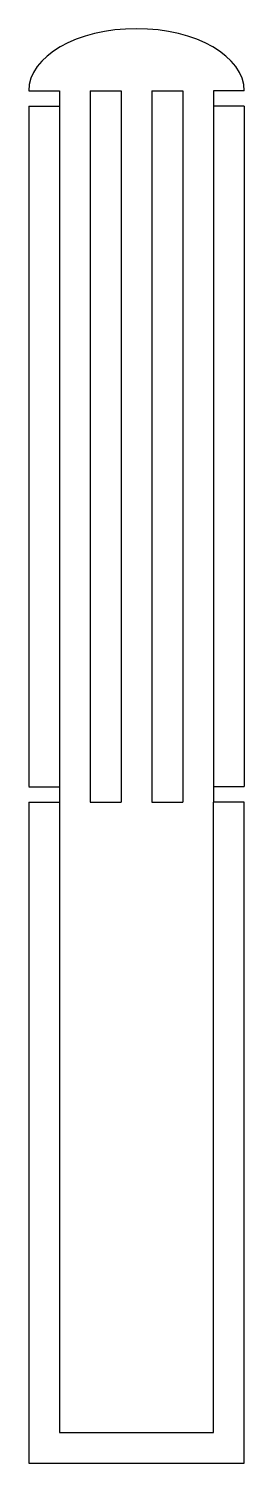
# Model space of a CAD drawing. Header units: millimetres. Extents: x -263 to 262, y 0 to 3500.
import ezdxf

# ---------------------------------------------------------------- set-up
doc = ezdxf.new("R2010")
doc.units = ezdxf.units.MM

msp = doc.modelspace()

# ---------------------------------------------------------------- linework, layer by layer
at = {"color": 0, "linetype": 'ByBlock', "lineweight": -2}
for p, q in [((-262.5, 3348.4), (-187.5, 3348.4)), ((-187.5, 3348.4), (-187.5, 1613.1)), ((-112.5, 3348.4), (-112.5, 1613.1)), ((-112.5, 3348.4), (-37.5, 3348.4)), ((-37.5, 3348.4), (-37.5, 1613.1)), ((37.5, 3348.4), (37.5, 1613.1)), ((37.5, 3348.4), (112.5, 3348.4)), ((112.5, 3348.4), (112.5, 1613.1)), ((262.5, 3348.4), (187.5, 3348.4)), ((187.5, 3348.4), (187.5, 1613.1)), ((-262.5, 3310.9), (-187.5, 3310.9)), ((-262.5, 3310.9), (-262.5, 1650.9)), ((262.5, 3310.9), (187.5, 3310.9)), ((262.5, 3310.9), (262.5, 1650.9)), ((-262.5, 1650.6), (-187.5, 1650.6)), ((262.5, 1650.6), (187.5, 1650.6)), ((-262.5, 1613.1), (-187.5, 1613.1)), ((-262.5, 1613.1), (-262.5, 0)), ((-187.5, 1613.1), (-187.5, 75)), ((-112.5, 1613.1), (-37.5, 1613.1)), ((37.5, 1613.1), (112.5, 1613.1)), ((262.5, 1613.1), (187.5, 1613.1)), ((187.5, 75), (187.5, 1613.1)), ((262.5, 0), (262.5, 1613.1)), ((-187.5, 75), (187.5, 75)), ((-262.5, 0), (262.5, 0))]:
    msp.add_line(p, q, dxfattribs=at)
msp.add_ellipse((0, 3348.4), major_axis=(-262.5, 0), ratio=0.57735, start_param=3.141593, end_param=6.283185, dxfattribs=at)

doc.saveas('drawing.dxf')
